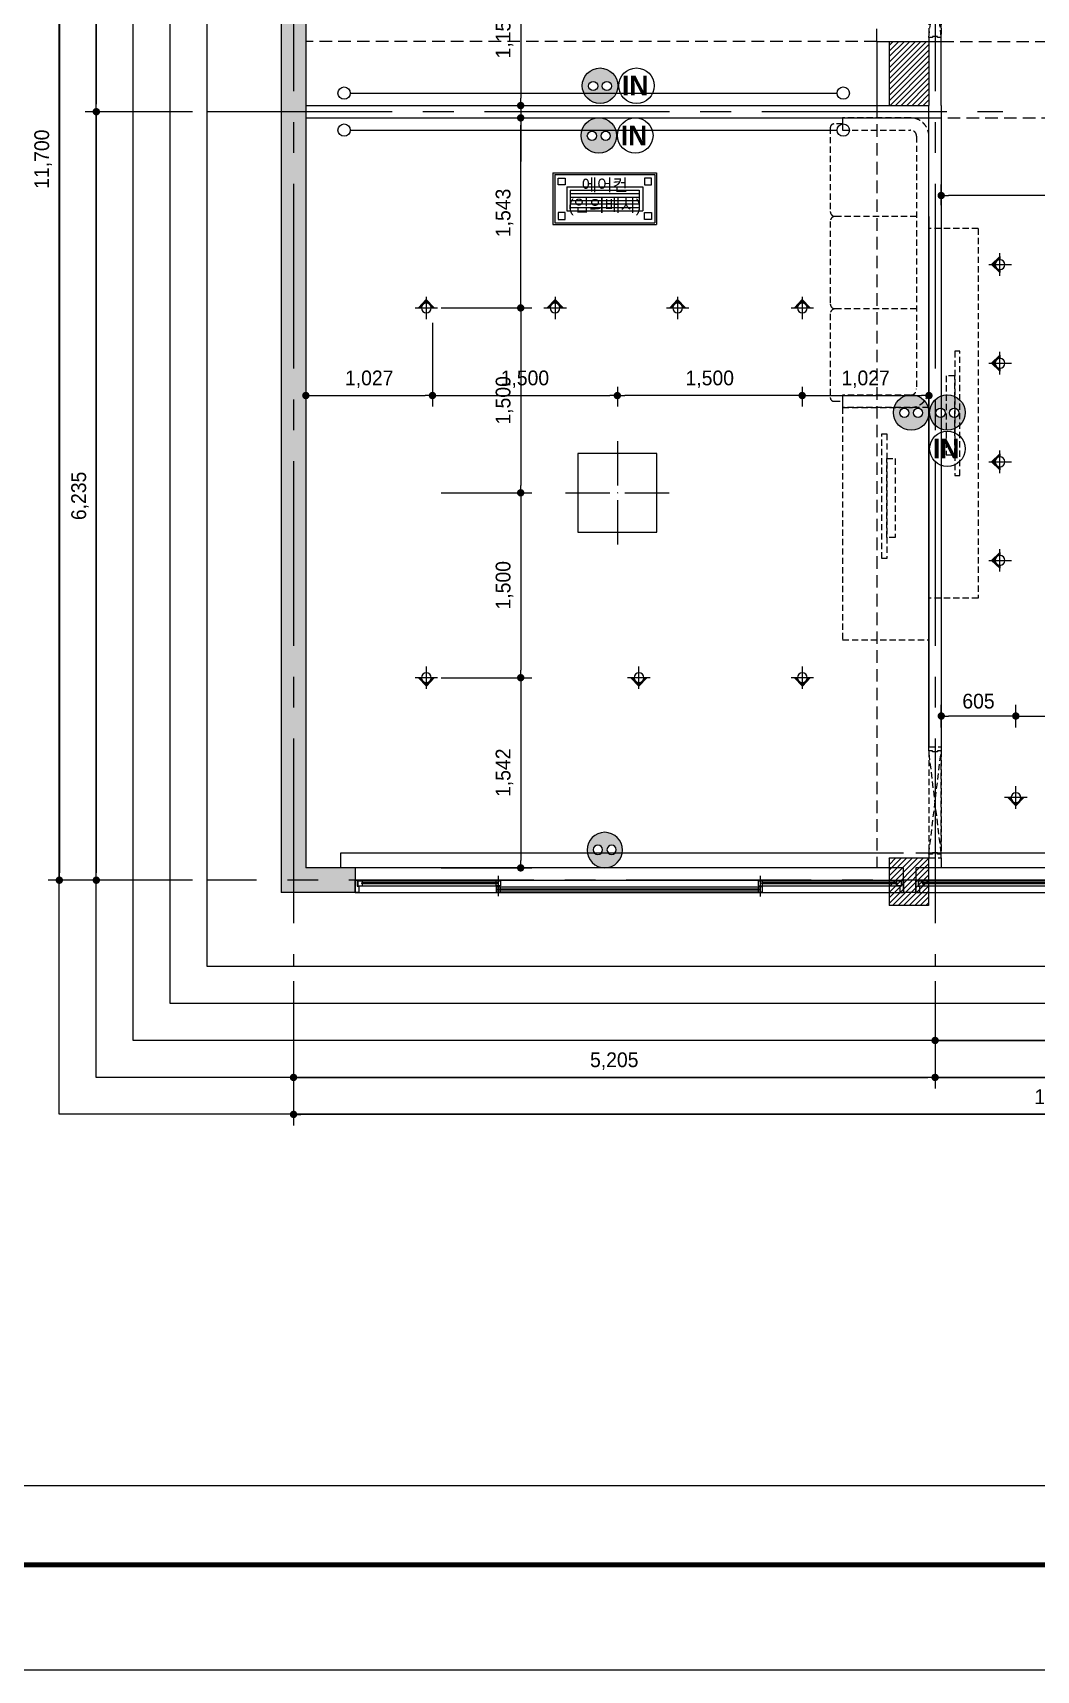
# Model space of a CAD drawing. Header units: millimetres. Extents: x -224448 to 1592092, y -164641 to 319001.
# Drawn here: x 87609 to 95751, y 146190 to 159476 of the extents above; entities that cross this region are included whole.
import ezdxf

# ---------------------------------------------------------------- set-up
doc = ezdxf.new("R2010")
doc.units = ezdxf.units.MM
for name, pattern in [('CENTER2', [1.125, 0.75, -0.125, 0.125, -0.125]), ('HIDDEN', [9.525, 6.35, -3.175]), ('HIDDENX2', [19.05, 12.7, -6.35])]:
    doc.linetypes.add(name, pattern=pattern)
doc.layers.get('Defpoints').update_dxf_attribs({"color": 35})
for name, color, linetype in [('ARREA', 1, 'Continuous'), ('DIM', 3, 'Continuous'), ('I-LIGHT', 1, 'Continuous'), ('I_CON', 2, 'Continuous'), ('I_FORMAT', 7, 'Continuous'), ('I_FUR', 6, 'Continuous'), ('I_HAT', 8, 'Continuous'), ('I_TXT', 7, 'Continuous'), ('I_WALL', 3, 'Continuous'), ('I_WIN', 5, 'Continuous')]:
    doc.layers.add(name, color=color, linetype=linetype)
doc.styles.add('HY울릉도', font='')
doc.styles.add('IABU-글꼴스타일', font='')
doc.styles.add('맑은고딕', font='malgun.ttf')
doc.styles.get('HY울릉도').set_extended_font_data('HY울릉도L')
doc.styles.get('IABU-글꼴스타일').set_extended_font_data('HY울릉도L')
doc.dimstyles.new('IABC-100 (SUB)', dxfattribs={"dimscale": 60, "dimtxt": 2, "dimasz": 1, "dimexe": 1.5, "dimexo": 2, "dimgap": 1, "dimtad": 1, "dimdec": 0, "dimdsep": 46, "dimlunit": 6, "dimtxsty": 'IABU-글꼴스타일', "dimblk": '1234_Dot', "dimcen": 1, "dimclrd": 4, "dimclre": 4, "dimclrt": 7, "dimadec": 0, "dimazin": 0, "dimtfac": 1, "dimtdec": 0, "dimtix": 1, "dimtmove": 2, "dimatfit": 3, "dimldrblk": '1234_Dot', "dimfxl": 2, "dimtolj": 1, "dimtzin": 0, "dimarcsym": 0})

# ---------------------------------------------------------------- blocks, each defined once
blk = doc.blocks.new('1234_Dot')
at = {"color": 0, "linetype": 'ByBlock', "lineweight": -2}
blk.add_line((-0.5, 0), (-1, 0), dxfattribs=at)
at = {"color": 0, "linetype": 'ByBlock', "const_width": 0.5}
blk.add_lwpolyline([(-0.25, 0, 1), (0.25, 0, 1)], format="xyb", close=True, dxfattribs=at)
blk = doc.blocks.new('*D402')
at = {"layer": 'Defpoints', "color": 0, "ltscale": 50, "transparency": 16777216}
for p in [(89025, 158835), (88125, 152600), (89025, 152600)]:
    blk.add_point(p, dxfattribs=at)
at = {"layer": 'DIM', "color": 4, "lineweight": -2, "ltscale": 50, "transparency": 16777216}
for p, q in [((88905, 158835), (88035, 158835)), ((88125, 158775), (88125, 152660)), ((88905, 152600), (88035, 152600))]:
    blk.add_line(p, q, dxfattribs=at)
at = {"layer": 'DIM', "color": 4, "lineweight": -2, "ltscale": 50, "transparency": 16777216, "xscale": 60, "yscale": 60, "zscale": 60}
for p, rotation in [((88125, 158835), 90), ((88125, 152600), 270)]:
    blk.add_blockref('1234_Dot', p, dxfattribs=dict(at, rotation=rotation))
at = {"layer": 'DIM', "color": 7, "ltscale": 50, "transparency": 16777216, "insert": (87993, 155718), "char_height": 120, "attachment_point": 5, "rotation": 90, "style": 'IABU-글꼴스타일'}
blk.add_mtext('\\A1;6,235', dxfattribs=at)
blk = doc.blocks.new('*D403')
at = {"layer": 'Defpoints', "color": 0, "ltscale": 50, "transparency": 16777216}
for p in [(89725, 151900), (94930, 151900), (94930, 151000)]:
    blk.add_point(p, dxfattribs=at)
at = {"layer": 'DIM', "color": 4, "lineweight": -2, "ltscale": 50, "transparency": 16777216}
for p, q in [((89725, 151780), (89725, 150910)), ((94930, 151780), (94930, 150910)), ((89785, 151000), (94870, 151000))]:
    blk.add_line(p, q, dxfattribs=at)
at = {"layer": 'DIM', "color": 4, "lineweight": -2, "ltscale": 50, "transparency": 16777216, "xscale": 60, "yscale": 60, "zscale": 60, "rotation": 180}
blk.add_blockref('1234_Dot', (89725, 151000), dxfattribs=at)
at = {"layer": 'DIM', "color": 4, "lineweight": -2, "ltscale": 50, "transparency": 16777216, "xscale": 60, "yscale": 60, "zscale": 60}
blk.add_blockref('1234_Dot', (94930, 151000), dxfattribs=at)
at = {"layer": 'DIM', "color": 7, "ltscale": 50, "transparency": 16777216, "insert": (92327, 151132), "char_height": 120, "attachment_point": 5, "style": 'IABU-글꼴스타일'}
blk.add_mtext('\\A1;5,205', dxfattribs=at)
blk = doc.blocks.new('*D406')
at = {"layer": 'Defpoints', "color": 0, "ltscale": 50, "transparency": 16777216}
for p in [(89025, 164300), (88125, 158835), (89025, 158835)]:
    blk.add_point(p, dxfattribs=at)
at = {"layer": 'DIM', "color": 4, "lineweight": -2, "ltscale": 50, "transparency": 16777216}
for p, q in [((88905, 164300), (88035, 164300)), ((88125, 164240), (88125, 158895)), ((88905, 158835), (88035, 158835))]:
    blk.add_line(p, q, dxfattribs=at)
at = {"layer": 'DIM', "color": 4, "lineweight": -2, "ltscale": 50, "transparency": 16777216, "xscale": 60, "yscale": 60, "zscale": 60}
for p, rotation in [((88125, 164300), 90), ((88125, 158835), 270)]:
    blk.add_blockref('1234_Dot', p, dxfattribs=dict(at, rotation=rotation))
at = {"layer": 'DIM', "color": 7, "ltscale": 50, "transparency": 16777216, "insert": (87993, 161568), "char_height": 120, "attachment_point": 5, "rotation": 90, "style": 'IABU-글꼴스타일'}
blk.add_mtext('\\A1;5,465', dxfattribs=at)
blk = doc.blocks.new('*D396')
at = {"layer": 'Defpoints', "color": 0, "ltscale": 50, "transparency": 16777216}
for p in [(89025, 164300), (87825, 152600), (89025, 152600)]:
    blk.add_point(p, dxfattribs=at)
at = {"layer": 'DIM', "color": 4, "lineweight": -2, "ltscale": 50, "transparency": 16777216}
for p, q in [((88905, 164300), (87735, 164300)), ((87825, 164240), (87825, 152660)), ((88905, 152600), (87735, 152600))]:
    blk.add_line(p, q, dxfattribs=at)
at = {"layer": 'DIM', "color": 4, "lineweight": -2, "ltscale": 50, "transparency": 16777216, "xscale": 60, "yscale": 60, "zscale": 60}
for p, rotation in [((87825, 164300), 90), ((87825, 152600), 270)]:
    blk.add_blockref('1234_Dot', p, dxfattribs=dict(at, rotation=rotation))
at = {"layer": 'DIM', "color": 7, "ltscale": 50, "transparency": 16777216, "insert": (87693, 158450), "char_height": 120, "attachment_point": 5, "rotation": 90, "style": 'IABU-글꼴스타일'}
blk.add_mtext('\\A1;11,700', dxfattribs=at)
blk = doc.blocks.new('*D410')
at = {"layer": 'Defpoints', "color": 0, "ltscale": 50, "transparency": 16777216}
for p in [(94930, 151900), (99625, 151900), (99625, 151000)]:
    blk.add_point(p, dxfattribs=at)
at = {"layer": 'DIM', "color": 4, "lineweight": -2, "ltscale": 50, "transparency": 16777216}
for p, q in [((94930, 151780), (94930, 150910)), ((99625, 151780), (99625, 150910)), ((94990, 151000), (99565, 151000))]:
    blk.add_line(p, q, dxfattribs=at)
at = {"layer": 'DIM', "color": 4, "lineweight": -2, "ltscale": 50, "transparency": 16777216, "xscale": 60, "yscale": 60, "zscale": 60, "rotation": 180}
blk.add_blockref('1234_Dot', (94930, 151000), dxfattribs=at)
at = {"layer": 'DIM', "color": 4, "lineweight": -2, "ltscale": 50, "transparency": 16777216, "xscale": 60, "yscale": 60, "zscale": 60}
blk.add_blockref('1234_Dot', (99625, 151000), dxfattribs=at)
at = {"layer": 'DIM', "color": 7, "ltscale": 50, "transparency": 16777216, "insert": (97277, 151132), "char_height": 120, "attachment_point": 5, "style": 'IABU-글꼴스타일'}
blk.add_mtext('\\A1;4,695', dxfattribs=at)
blk = doc.blocks.new('*D397')
at = {"layer": 'Defpoints', "color": 0, "ltscale": 50, "transparency": 16777216}
for p in [(89725, 151900), (102225, 151900), (89725, 150700)]:
    blk.add_point(p, dxfattribs=at)
at = {"layer": 'DIM', "color": 4, "lineweight": -2, "ltscale": 50, "transparency": 16777216}
for p, q in [((89725, 151780), (89725, 150610)), ((102225, 151780), (102225, 150610)), ((102165, 150700), (89785, 150700))]:
    blk.add_line(p, q, dxfattribs=at)
at = {"layer": 'DIM', "color": 4, "lineweight": -2, "ltscale": 50, "transparency": 16777216, "xscale": 60, "yscale": 60, "zscale": 60, "rotation": 180}
blk.add_blockref('1234_Dot', (89725, 150700), dxfattribs=at)
at = {"layer": 'DIM', "color": 4, "lineweight": -2, "ltscale": 50, "transparency": 16777216, "xscale": 60, "yscale": 60, "zscale": 60}
blk.add_blockref('1234_Dot', (102225, 150700), dxfattribs=at)
at = {"layer": 'DIM', "color": 7, "ltscale": 50, "transparency": 16777216, "insert": (95975, 150832), "char_height": 120, "attachment_point": 5, "style": 'IABU-글꼴스타일'}
blk.add_mtext('\\A1;12,500', dxfattribs=at)
blk = doc.blocks.new('j 10')
at = {"layer": 'I_FUR', "color": 8, "linetype": 'HIDDEN', "ltscale": 8}
for p, q in [((300474, 48442), (300574, 48442)), ((300474, 48412), (300474, 48442)), ((300474, 48442), (300474, 48442)), ((300474, 48412), (300474, 47572)), ((300504, 48412), (300474, 48412)), ((300474, 47572), (300574, 48412)), ((300574, 47582), (300474, 48412)), ((300504, 48402), (300504, 48412)), ((300544, 48402), (300504, 48402)), ((300574, 48412), (300544, 48412)), ((300544, 48412), (300544, 48402)), ((300574, 48442), (300574, 48412)), ((300574, 47572), (300574, 48412)), ((300574, 48412), (300574, 47582)), ((300504, 47572), (300474, 47572)), ((300474, 47572), (300474, 47542)), ((300544, 47582), (300504, 47582)), ((300504, 47582), (300504, 47572)), ((300544, 47572), (300544, 47582)), ((300574, 47572), (300544, 47572)), ((300574, 47542), (300574, 47572)), ((300474, 47542), (300574, 47542)), ((300474, 47542), (300474, 47542))]:
    blk.add_line(p, q, dxfattribs=at)
blk = doc.blocks.new('콘센트')
at = {"ltscale": 50}
h = blk.add_hatch(color=150, dxfattribs=at)
h.dxf.hatch_style = 1
edge = h.paths.add_edge_path()
edge.add_arc((-34286.2, -6087.5), 100, 0, 360)
edge = h.paths.add_edge_path(flags=16)
edge.add_arc((-34247.6, -6089), 26, 0, 360)
edge = h.paths.add_edge_path(flags=16)
edge.add_arc((-34324.9, -6089), 26, 0, 360)
at = {"color": 150, "ltscale": 50}
for centre, radius in [((-34286.2, -6087.5), 100), ((-34324.9, -6089), 26), ((-34247.6, -6089), 26)]:
    blk.add_circle(centre, radius, dxfattribs=at)
blk = doc.blocks.new('J5')
at = {"color": 150, "ltscale": 50}
blk.add_circle((302452, 41413.6), 72, dxfattribs=at)
at = {"color": 150, "ltscale": 50, "insert": (302500.4, 41414.1), "char_height": 80, "attachment_point": 6, "style": '맑은고딕'}
blk.add_mtext('{\\fPretendard Variable SemiBold|b0|i0|c129|p2;IN}', dxfattribs=at)
blk = doc.blocks.new('J20')
at = {"layer": 'I-LIGHT', "color": 144}
for p, q in [((33370, 27039), (33370, 26619)), ((33370, 27039), (34210, 27039)), ((33384, 27025), (33384, 26633)), ((33384, 27025), (34196, 27025)), ((34196, 27025), (34196, 26633)), ((34210, 27039), (34210, 26619)), ((33482, 26927), (33482, 26731)), ((33482, 26927), (34098, 26927)), ((33510, 26899), (33510, 26759)), ((33510, 26899), (34070, 26899)), ((33510, 26899), (34070, 26899)), ((33510, 26871), (34070, 26871)), ((33510, 26843), (34070, 26843)), ((34070, 26899), (34070, 26759)), ((34098, 26927), (34098, 26731)), ((33482, 26731), (34098, 26731)), ((33510, 26815), (34070, 26815)), ((33510, 26787), (34070, 26787)), ((33510, 26759), (34070, 26759)), ((33510, 26759), (34070, 26759)), ((33510, 26759), (34070, 26759)), ((33510, 26759), (34070, 26759)), ((33510, 26731), (34070, 26731)), ((33370, 26619), (34210, 26619)), ((33384, 26633), (34196, 26633))]:
    blk.add_line(p, q, dxfattribs=at)
for points in [[(33468, 26941), (33412, 26941), (33412, 26997), (33468, 26997)], [(34112, 26941), (34168, 26941), (34168, 26997), (34112, 26997)], [(33468, 26717), (33412, 26717), (33412, 26661), (33468, 26661)], [(34112, 26717), (34168, 26717), (34168, 26661), (34112, 26661)]]:
    blk.add_lwpolyline(points, close=True, dxfattribs=at)
blk = doc.blocks.new('win9')
at = {"layer": 'I_WIN', "linetype": 'Continuous'}
for p, q in [((61262, 118324), (65562, 118324)), ((61262, 118315), (61262, 118324)), ((61262, 118324), (61280, 118324)), ((61262, 118224), (61262, 118315)), ((61280, 118324), (61280, 118275)), ((61280, 118275), (61292, 118275)), ((61283, 118319), (62350, 118319)), ((61321, 118319), (61283, 118319)), ((61283, 118319), (61283, 118279)), ((61283, 118279), (62350, 118279)), ((61283, 118279), (61321, 118279)), ((61292, 118275), (61292, 118273)), ((61292, 118273), (61292, 118224)), ((61316, 118302), (61321, 118304)), ((61316, 118296), (61316, 118302)), ((61321, 118294), (61316, 118296)), ((61318, 118297), (61318, 118301)), ((62350, 118301), (61318, 118301)), ((61318, 118297), (62350, 118297)), ((61321, 118304), (61321, 118319)), ((61321, 118305), (61324, 118303)), ((61321, 118293), (61324, 118294)), ((61321, 118279), (61321, 118294)), ((61324, 118303), (61324, 118302)), ((61324, 118302), (61325, 118301)), ((61324, 118295), (61325, 118297)), ((61324, 118294), (61324, 118295)), ((62330, 118303), (62329, 118302)), ((62329, 118302), (62329, 118301)), ((62329, 118295), (62329, 118297)), ((62330, 118294), (62329, 118295)), ((62332, 118305), (62330, 118303)), ((62332, 118293), (62330, 118294)), ((62332, 118304), (62332, 118319)), ((62332, 118319), (62367, 118319)), ((62338, 118302), (62332, 118304)), ((62332, 118294), (62338, 118296)), ((62332, 118279), (62332, 118294)), ((62367, 118279), (62332, 118279)), ((62332, 118269), (64475, 118269)), ((62367, 118269), (62332, 118269)), ((62332, 118269), (62332, 118229)), ((64475, 118250), (62332, 118250)), ((62332, 118246), (64475, 118246)), ((62338, 118296), (62338, 118302)), ((62338, 118297), (62338, 118301)), ((62350, 118193), (62350, 118358)), ((62362, 118252), (62367, 118253)), ((62362, 118245), (62362, 118252)), ((62362, 118250), (62362, 118246)), ((62367, 118243), (62362, 118245)), ((62367, 118319), (62367, 118279)), ((62367, 118253), (62367, 118269)), ((62367, 118254), (62370, 118253)), ((62367, 118243), (62370, 118244)), ((62367, 118229), (62367, 118243)), ((62370, 118253), (62371, 118252)), ((62370, 118244), (62371, 118245)), ((62371, 118252), (62371, 118250)), ((62371, 118245), (62371, 118246)), ((64455, 118253), (64454, 118252)), ((64454, 118252), (64454, 118250)), ((64454, 118245), (64454, 118246)), ((64455, 118244), (64454, 118245)), ((64457, 118254), (64455, 118253)), ((64457, 118243), (64455, 118244)), ((64492, 118319), (64457, 118319)), ((64457, 118319), (64457, 118279)), ((64457, 118319), (65545, 118319)), ((64457, 118279), (64492, 118279)), ((64492, 118269), (64457, 118269)), ((64457, 118269), (64457, 118253)), ((64457, 118253), (64463, 118252)), ((64463, 118245), (64457, 118243)), ((64457, 118243), (64457, 118229)), ((64463, 118252), (64463, 118245)), ((64463, 118246), (64463, 118250)), ((64475, 118191), (64475, 118359)), ((64475, 118279), (65545, 118279)), ((64487, 118302), (64492, 118304)), ((64487, 118296), (64487, 118302)), ((65509, 118301), (64487, 118301)), ((64487, 118297), (65509, 118297)), ((64492, 118294), (64487, 118296)), ((64492, 118304), (64492, 118319)), ((64492, 118305), (64495, 118303)), ((64492, 118293), (64495, 118294)), ((64492, 118279), (64492, 118294)), ((64492, 118229), (64492, 118269)), ((64495, 118303), (64496, 118302)), ((64495, 118294), (64496, 118295)), ((64496, 118302), (64496, 118301)), ((64496, 118295), (64496, 118297)), ((65501, 118303), (65500, 118302)), ((65500, 118302), (65500, 118301)), ((65500, 118295), (65500, 118297)), ((65501, 118294), (65500, 118295)), ((65504, 118305), (65501, 118303)), ((65504, 118293), (65501, 118294)), ((65504, 118304), (65504, 118319)), ((65504, 118319), (65542, 118319)), ((65509, 118302), (65504, 118304)), ((65504, 118294), (65509, 118296)), ((65504, 118279), (65504, 118294)), ((65542, 118279), (65504, 118279)), ((65509, 118296), (65509, 118302)), ((65545, 118275), (65532, 118275)), ((65532, 118275), (65532, 118224)), ((65542, 118319), (65542, 118279)), ((65562, 118324), (65545, 118324)), ((65545, 118324), (65545, 118275)), ((65562, 118224), (65562, 118324)), ((61262, 118224), (65562, 118224)), ((61292, 118224), (61262, 118224)), ((62332, 118229), (64475, 118229)), ((62332, 118229), (62367, 118229)), ((64457, 118229), (64492, 118229)), ((65532, 118224), (65562, 118224))]:
    blk.add_line(p, q, dxfattribs=at)
blk = doc.blocks.new('win8')
at = {"layer": 'I_WIN', "linetype": 'Continuous'}
for p, q in [((56462, 118324), (60912, 118324)), ((56462, 118315), (56462, 118324)), ((56462, 118324), (56480, 118324)), ((56462, 118224), (56462, 118315)), ((56480, 118324), (56480, 118275)), ((56480, 118275), (56492, 118275)), ((56483, 118319), (57625, 118319)), ((56521, 118319), (56483, 118319)), ((56483, 118319), (56483, 118279)), ((56483, 118279), (57625, 118279)), ((56483, 118279), (56521, 118279)), ((56492, 118275), (56492, 118273)), ((56492, 118273), (56492, 118224)), ((56516, 118302), (56521, 118304)), ((56516, 118296), (56516, 118302)), ((57625, 118301), (56516, 118301)), ((56516, 118297), (57625, 118297)), ((56521, 118294), (56516, 118296)), ((56518, 118297), (56518, 118301)), ((56521, 118304), (56521, 118319)), ((56521, 118305), (56524, 118303)), ((56521, 118293), (56524, 118294)), ((56521, 118279), (56521, 118294)), ((56524, 118303), (56524, 118302)), ((56524, 118302), (56525, 118301)), ((56524, 118295), (56525, 118297)), ((56524, 118294), (56524, 118295)), ((57605, 118303), (57604, 118302)), ((57604, 118302), (57604, 118301)), ((57604, 118295), (57604, 118297)), ((57605, 118294), (57604, 118295)), ((57607, 118305), (57605, 118303)), ((57607, 118293), (57605, 118294)), ((57607, 118304), (57607, 118319)), ((57607, 118319), (57642, 118319)), ((57613, 118302), (57607, 118304)), ((57607, 118294), (57613, 118296)), ((57607, 118279), (57607, 118294)), ((57642, 118279), (57607, 118279)), ((57607, 118269), (59750, 118269)), ((57642, 118269), (57607, 118269)), ((57607, 118269), (57607, 118229)), ((59750, 118250), (57607, 118250)), ((57607, 118246), (59750, 118246)), ((57613, 118296), (57613, 118302)), ((57613, 118297), (57613, 118301)), ((57625, 118193), (57625, 118358)), ((57637, 118252), (57642, 118253)), ((57637, 118245), (57637, 118252)), ((57637, 118250), (57637, 118246)), ((57642, 118243), (57637, 118245)), ((57642, 118319), (57642, 118279)), ((57642, 118253), (57642, 118269)), ((57642, 118254), (57645, 118253)), ((57642, 118243), (57645, 118244)), ((57642, 118229), (57642, 118243)), ((57645, 118253), (57646, 118252)), ((57645, 118244), (57646, 118245)), ((57646, 118252), (57646, 118250)), ((57646, 118245), (57646, 118246)), ((59730, 118253), (59729, 118252)), ((59729, 118252), (59729, 118250)), ((59729, 118245), (59729, 118246)), ((59730, 118244), (59729, 118245)), ((59732, 118254), (59730, 118253)), ((59732, 118243), (59730, 118244)), ((59767, 118319), (59732, 118319)), ((59732, 118319), (59732, 118279)), ((59732, 118319), (60892, 118319)), ((59732, 118279), (59767, 118279)), ((59767, 118269), (59732, 118269)), ((59732, 118269), (59732, 118253)), ((59732, 118253), (59738, 118252)), ((59738, 118245), (59732, 118243)), ((59732, 118243), (59732, 118229)), ((59738, 118252), (59738, 118245)), ((59738, 118246), (59738, 118250)), ((59750, 118191), (59750, 118359)), ((59750, 118279), (60892, 118279)), ((59762, 118302), (59767, 118304)), ((59762, 118296), (59762, 118302)), ((60859, 118301), (59762, 118301)), ((59762, 118297), (60859, 118297)), ((59767, 118294), (59762, 118296)), ((59767, 118304), (59767, 118319)), ((59767, 118305), (59770, 118303)), ((59767, 118293), (59770, 118294)), ((59767, 118279), (59767, 118294)), ((59767, 118229), (59767, 118269)), ((59770, 118303), (59771, 118302)), ((59770, 118294), (59771, 118295)), ((59771, 118302), (59771, 118301)), ((59771, 118295), (59771, 118297)), ((60851, 118303), (60850, 118302)), ((60850, 118302), (60850, 118301)), ((60850, 118295), (60850, 118297)), ((60851, 118294), (60850, 118295)), ((60854, 118305), (60851, 118303)), ((60854, 118293), (60851, 118294)), ((60854, 118304), (60854, 118319)), ((60854, 118319), (60892, 118319)), ((60859, 118302), (60854, 118304)), ((60854, 118294), (60859, 118296)), ((60854, 118279), (60854, 118294)), ((60892, 118279), (60854, 118279)), ((60859, 118296), (60859, 118302)), ((60895, 118275), (60882, 118275)), ((60882, 118275), (60882, 118224)), ((60892, 118319), (60892, 118279)), ((60912, 118324), (60895, 118324)), ((60895, 118324), (60895, 118275)), ((60912, 118324), (60912, 118224)), ((56462, 118224), (60912, 118224)), ((56492, 118224), (56462, 118224)), ((57607, 118229), (59750, 118229)), ((57607, 118229), (57642, 118229)), ((59732, 118229), (59767, 118229)), ((60882, 118224), (60912, 118224))]:
    blk.add_line(p, q, dxfattribs=at)
blk = doc.blocks.new('j51')
at = {"layer": 'I-LIGHT'}
for p, q in [((93551, 140906), (93551, 140546)), ((93131, 140486), (93491, 140486)), ((93551, 140486), (93550, 140486)), ((93551, 140487), (93551, 140485)), ((93551, 140486), (93552, 140486)), ((93611, 140486), (93971, 140486)), ((93551, 140426), (93551, 140066))]:
    blk.add_line(p, q, dxfattribs=at)
at = {"layer": 'I-LIGHT', "linetype": 'Continuous'}
blk.add_lwpolyline([(93871, 140806), (93231, 140806), (93231, 140166), (93871, 140166)], close=True, dxfattribs=at)
blk = doc.blocks.new('*D578')
at = {"layer": 'Defpoints', "color": 0, "ltscale": 50, "transparency": 16777216}
for p in [(90691, 160043), (90691, 158885), (91568, 158885)]:
    blk.add_point(p, dxfattribs=at)
at = {"layer": 'DIM', "color": 4, "lineweight": -2, "ltscale": 50, "transparency": 16777216}
for p, q in [((90811, 160043), (91658, 160043)), ((91568, 159983), (91568, 158945)), ((90811, 158885), (91658, 158885))]:
    blk.add_line(p, q, dxfattribs=at)
at = {"layer": 'DIM', "color": 4, "lineweight": -2, "ltscale": 50, "transparency": 16777216, "xscale": 60, "yscale": 60, "zscale": 60}
for p, rotation in [((91568, 160043), 90), ((91568, 158885), 270)]:
    blk.add_blockref('1234_Dot', p, dxfattribs=dict(at, rotation=rotation))
at = {"layer": 'DIM', "color": 7, "ltscale": 50, "transparency": 16777216, "insert": (91436, 159464), "char_height": 120, "attachment_point": 5, "rotation": 90, "style": 'IABU-글꼴스타일'}
blk.add_mtext('\\A1;1,157', dxfattribs=at)
blk = doc.blocks.new('*D581')
at = {"layer": 'Defpoints', "color": 0, "ltscale": 50, "transparency": 16777216}
for p in [(90802, 157243), (90802, 155743), (91568, 155743)]:
    blk.add_point(p, dxfattribs=at)
at = {"layer": 'DIM', "color": 4, "lineweight": -2, "ltscale": 50, "transparency": 16777216}
for p, q in [((90922, 157243), (91658, 157243)), ((91568, 157183), (91568, 155803)), ((90922, 155743), (91658, 155743))]:
    blk.add_line(p, q, dxfattribs=at)
at = {"layer": 'DIM', "color": 4, "lineweight": -2, "ltscale": 50, "transparency": 16777216, "xscale": 60, "yscale": 60, "zscale": 60}
for p, rotation in [((91568, 157243), 90), ((91568, 155743), 270)]:
    blk.add_blockref('1234_Dot', p, dxfattribs=dict(at, rotation=rotation))
at = {"layer": 'DIM', "color": 7, "ltscale": 50, "transparency": 16777216, "insert": (91436, 156493), "char_height": 120, "attachment_point": 5, "rotation": 90, "style": 'IABU-글꼴스타일'}
blk.add_mtext('\\A1;1,500', dxfattribs=at)
blk = doc.blocks.new('*D582')
at = {"layer": 'Defpoints', "color": 0, "ltscale": 50, "transparency": 16777216}
for p in [(90802, 158785), (91568, 158785), (90802, 157243)]:
    blk.add_point(p, dxfattribs=at)
at = {"layer": 'DIM', "color": 4, "lineweight": -2, "ltscale": 50, "transparency": 16777216}
for p, q in [((90922, 158785), (91658, 158785)), ((91568, 157303), (91568, 158725)), ((90922, 157243), (91658, 157243))]:
    blk.add_line(p, q, dxfattribs=at)
at = {"layer": 'DIM', "color": 4, "lineweight": -2, "ltscale": 50, "transparency": 16777216, "xscale": 60, "yscale": 60, "zscale": 60}
for p, rotation in [((91568, 158785), 90), ((91568, 157243), 270)]:
    blk.add_blockref('1234_Dot', p, dxfattribs=dict(at, rotation=rotation))
at = {"layer": 'DIM', "color": 7, "ltscale": 50, "transparency": 16777216, "insert": (91436, 158014), "char_height": 120, "attachment_point": 5, "rotation": 90, "style": 'IABU-글꼴스타일'}
blk.add_mtext('\\A1;1,543', dxfattribs=at)
blk = doc.blocks.new('*D607')
at = {"layer": 'Defpoints', "color": 0, "ltscale": 50, "transparency": 16777216}
for p in [(94980, 158155), (94980, 157957), (97278, 157957)]:
    blk.add_point(p, dxfattribs=at)
at = {"layer": 'DIM', "color": 4, "lineweight": -2, "ltscale": 50, "transparency": 16777216}
for p, q in [((94980, 158077), (94980, 158245)), ((97278, 158077), (97278, 158245)), ((97218, 158155), (95040, 158155))]:
    blk.add_line(p, q, dxfattribs=at)
at = {"layer": 'DIM', "color": 4, "lineweight": -2, "ltscale": 50, "transparency": 16777216, "xscale": 60, "yscale": 60, "zscale": 60, "rotation": 180}
blk.add_blockref('1234_Dot', (94980, 158155), dxfattribs=at)
at = {"layer": 'DIM', "color": 4, "lineweight": -2, "ltscale": 50, "transparency": 16777216, "xscale": 60, "yscale": 60, "zscale": 60}
blk.add_blockref('1234_Dot', (97278, 158155), dxfattribs=at)
at = {"layer": 'DIM', "color": 7, "ltscale": 50, "transparency": 16777216, "insert": (96129, 158286), "char_height": 120, "attachment_point": 5, "style": 'IABU-글꼴스타일'}
blk.add_mtext('\\A1;2,298', dxfattribs=at)
blk = doc.blocks.new('*D621')
at = {"layer": 'Defpoints', "color": 0, "ltscale": 50, "transparency": 16777216}
for p in [(90802, 155743), (90802, 154243), (91568, 154243)]:
    blk.add_point(p, dxfattribs=at)
at = {"layer": 'DIM', "color": 4, "lineweight": -2, "ltscale": 50, "transparency": 16777216}
for p, q in [((90922, 155743), (91658, 155743)), ((91568, 155683), (91568, 154303)), ((90922, 154243), (91658, 154243))]:
    blk.add_line(p, q, dxfattribs=at)
at = {"layer": 'DIM', "color": 4, "lineweight": -2, "ltscale": 50, "transparency": 16777216, "xscale": 60, "yscale": 60, "zscale": 60}
for p, rotation in [((91568, 155743), 90), ((91568, 154243), 270)]:
    blk.add_blockref('1234_Dot', p, dxfattribs=dict(at, rotation=rotation))
at = {"layer": 'DIM', "color": 7, "ltscale": 50, "transparency": 16777216, "insert": (91436, 154993), "char_height": 120, "attachment_point": 5, "rotation": 90, "style": 'IABU-글꼴스타일'}
blk.add_mtext('\\A1;1,500', dxfattribs=at)
blk = doc.blocks.new('*D622')
at = {"layer": 'Defpoints', "color": 0, "ltscale": 50, "transparency": 16777216}
for p in [(90802, 154243), (90802, 152700), (91568, 152700)]:
    blk.add_point(p, dxfattribs=at)
at = {"layer": 'DIM', "color": 4, "lineweight": -2, "ltscale": 50, "transparency": 16777216}
for p, q in [((90922, 154243), (91658, 154243)), ((91568, 154183), (91568, 152760)), ((90922, 152700), (91658, 152700))]:
    blk.add_line(p, q, dxfattribs=at)
at = {"layer": 'DIM', "color": 4, "lineweight": -2, "ltscale": 50, "transparency": 16777216, "xscale": 60, "yscale": 60, "zscale": 60}
for p, rotation in [((91568, 154243), 90), ((91568, 152700), 270)]:
    blk.add_blockref('1234_Dot', p, dxfattribs=dict(at, rotation=rotation))
at = {"layer": 'DIM', "color": 7, "ltscale": 50, "transparency": 16777216, "insert": (91436, 153472), "char_height": 120, "attachment_point": 5, "rotation": 90, "style": 'IABU-글꼴스타일'}
blk.add_mtext('\\A1;1,542', dxfattribs=at)
blk = doc.blocks.new('SP01')
at = {"layer": 'I-LIGHT'}
blk.add_hatch(color=1, dxfattribs=at).paths.add_polyline_path([(2182616, -1632810), (2182551, -1632878), (2182576, -1632878, -1), (2182656, -1632878), (2182680, -1632878)])
at = {"layer": 'I-LIGHT', "color": 1}
for p, q in [((2182707, -1632878), (2182524, -1632878)), ((2182616, -1632810), (2182551, -1632878)), ((2182551, -1632878), (2182576, -1632878)), ((2182616, -1632787), (2182616, -1632970)), ((2182616, -1632810), (2182680, -1632878)), ((2182656, -1632878), (2182680, -1632878))]:
    blk.add_line(p, q, dxfattribs=at)
at = {"layer": 'I-LIGHT', "color": 4}
blk.add_circle((2182616, -1632878), 40, dxfattribs=at)
blk = doc.blocks.new('*D890')
at = {"layer": 'Defpoints', "color": 0, "ltscale": 50, "transparency": 16777216}
for p in [(89825, 156722), (90852, 156722), (90852, 156532)]:
    blk.add_point(p, dxfattribs=at)
at = {"layer": 'DIM', "color": 4, "lineweight": -2, "ltscale": 50, "transparency": 16777216}
for p, q in [((89825, 156602), (89825, 156442)), ((89885, 156532), (90792, 156532)), ((90852, 156602), (90852, 156442))]:
    blk.add_line(p, q, dxfattribs=at)
at = {"layer": 'DIM', "color": 4, "lineweight": -2, "ltscale": 50, "transparency": 16777216, "xscale": 60, "yscale": 60, "zscale": 60, "rotation": 180}
blk.add_blockref('1234_Dot', (89825, 156532), dxfattribs=at)
at = {"layer": 'DIM', "color": 4, "lineweight": -2, "ltscale": 50, "transparency": 16777216, "xscale": 60, "yscale": 60, "zscale": 60}
blk.add_blockref('1234_Dot', (90852, 156532), dxfattribs=at)
at = {"layer": 'DIM', "color": 7, "ltscale": 50, "transparency": 16777216, "insert": (90339, 156664), "char_height": 120, "attachment_point": 5, "style": 'IABU-글꼴스타일'}
blk.add_mtext('\\A1;1,027', dxfattribs=at)
blk = doc.blocks.new('*D891')
at = {"layer": 'Defpoints', "color": 0, "ltscale": 50, "transparency": 16777216}
for p in [(90852, 157243), (92352, 156722), (92352, 156532)]:
    blk.add_point(p, dxfattribs=at)
at = {"layer": 'DIM', "color": 4, "lineweight": -2, "ltscale": 50, "transparency": 16777216}
for p, q in [((90852, 157123), (90852, 156442)), ((90912, 156532), (92292, 156532)), ((92352, 156602), (92352, 156442))]:
    blk.add_line(p, q, dxfattribs=at)
at = {"layer": 'DIM', "color": 4, "lineweight": -2, "ltscale": 50, "transparency": 16777216, "xscale": 60, "yscale": 60, "zscale": 60, "rotation": 180}
blk.add_blockref('1234_Dot', (90852, 156532), dxfattribs=at)
at = {"layer": 'DIM', "color": 4, "lineweight": -2, "ltscale": 50, "transparency": 16777216, "xscale": 60, "yscale": 60, "zscale": 60}
blk.add_blockref('1234_Dot', (92352, 156532), dxfattribs=at)
at = {"layer": 'DIM', "color": 7, "ltscale": 50, "transparency": 16777216, "insert": (91602, 156664), "char_height": 120, "attachment_point": 5, "style": 'IABU-글꼴스타일'}
blk.add_mtext('\\A1;1,500', dxfattribs=at)
blk = doc.blocks.new('*D892')
at = {"layer": 'Defpoints', "color": 0, "ltscale": 50, "transparency": 16777216}
for p in [(92352, 156722), (93852, 156722), (92352, 156532)]:
    blk.add_point(p, dxfattribs=at)
at = {"layer": 'DIM', "color": 4, "lineweight": -2, "ltscale": 50, "transparency": 16777216}
for p, q in [((92352, 156602), (92352, 156442)), ((93792, 156532), (92412, 156532)), ((93852, 156602), (93852, 156442))]:
    blk.add_line(p, q, dxfattribs=at)
at = {"layer": 'DIM', "color": 4, "lineweight": -2, "ltscale": 50, "transparency": 16777216, "xscale": 60, "yscale": 60, "zscale": 60, "rotation": 180}
blk.add_blockref('1234_Dot', (92352, 156532), dxfattribs=at)
at = {"layer": 'DIM', "color": 4, "lineweight": -2, "ltscale": 50, "transparency": 16777216, "xscale": 60, "yscale": 60, "zscale": 60}
blk.add_blockref('1234_Dot', (93852, 156532), dxfattribs=at)
at = {"layer": 'DIM', "color": 7, "ltscale": 50, "transparency": 16777216, "insert": (93102, 156664), "char_height": 120, "attachment_point": 5, "style": 'IABU-글꼴스타일'}
blk.add_mtext('\\A1;1,500', dxfattribs=at)
blk = doc.blocks.new('*D893')
at = {"layer": 'Defpoints', "color": 0, "ltscale": 50, "transparency": 16777216}
for p in [(93852, 156722), (94880, 156722), (94880, 156532)]:
    blk.add_point(p, dxfattribs=at)
at = {"layer": 'DIM', "color": 4, "lineweight": -2, "ltscale": 50, "transparency": 16777216}
for p, q in [((93852, 156602), (93852, 156442)), ((93912, 156532), (94820, 156532)), ((94880, 156602), (94880, 156442))]:
    blk.add_line(p, q, dxfattribs=at)
at = {"layer": 'DIM', "color": 4, "lineweight": -2, "ltscale": 50, "transparency": 16777216, "xscale": 60, "yscale": 60, "zscale": 60, "rotation": 180}
blk.add_blockref('1234_Dot', (93852, 156532), dxfattribs=at)
at = {"layer": 'DIM', "color": 4, "lineweight": -2, "ltscale": 50, "transparency": 16777216, "xscale": 60, "yscale": 60, "zscale": 60}
blk.add_blockref('1234_Dot', (94880, 156532), dxfattribs=at)
at = {"layer": 'DIM', "color": 7, "ltscale": 50, "transparency": 16777216, "insert": (94366, 156664), "char_height": 120, "attachment_point": 5, "style": 'IABU-글꼴스타일'}
blk.add_mtext('\\A1;1,027', dxfattribs=at)
blk = doc.blocks.new('*D904')
at = {"layer": 'Defpoints', "color": 0, "ltscale": 50, "transparency": 16777216}
for p in [(94980, 153932), (94980, 153720), (95585, 153720)]:
    blk.add_point(p, dxfattribs=at)
at = {"layer": 'DIM', "color": 4, "lineweight": -2, "ltscale": 50, "transparency": 16777216}
for p, q in [((94980, 153840), (94980, 154022)), ((95585, 153840), (95585, 154022)), ((95525, 153932), (95040, 153932))]:
    blk.add_line(p, q, dxfattribs=at)
at = {"layer": 'DIM', "color": 4, "lineweight": -2, "ltscale": 50, "transparency": 16777216, "xscale": 60, "yscale": 60, "zscale": 60, "rotation": 180}
blk.add_blockref('1234_Dot', (94980, 153932), dxfattribs=at)
at = {"layer": 'DIM', "color": 4, "lineweight": -2, "ltscale": 50, "transparency": 16777216, "xscale": 60, "yscale": 60, "zscale": 60}
blk.add_blockref('1234_Dot', (95585, 153932), dxfattribs=at)
at = {"layer": 'DIM', "color": 7, "ltscale": 50, "transparency": 16777216, "insert": (95282, 154052), "char_height": 120, "attachment_point": 5, "style": 'IABU-글꼴스타일'}
blk.add_mtext('\\A1;605', dxfattribs=at)
blk = doc.blocks.new('*D905')
at = {"layer": 'Defpoints', "color": 0, "ltscale": 50, "transparency": 16777216}
for p in [(96585, 153932), (95585, 153806), (96585, 153806)]:
    blk.add_point(p, dxfattribs=at)
at = {"layer": 'DIM', "color": 4, "lineweight": -2, "ltscale": 50, "transparency": 16777216}
for p, q in [((95585, 153926), (95585, 154022)), ((96585, 153926), (96585, 154022)), ((95645, 153932), (96525, 153932))]:
    blk.add_line(p, q, dxfattribs=at)
at = {"layer": 'DIM', "color": 4, "lineweight": -2, "ltscale": 50, "transparency": 16777216, "xscale": 60, "yscale": 60, "zscale": 60, "rotation": 180}
blk.add_blockref('1234_Dot', (95585, 153932), dxfattribs=at)
at = {"layer": 'DIM', "color": 4, "lineweight": -2, "ltscale": 50, "transparency": 16777216, "xscale": 60, "yscale": 60, "zscale": 60}
blk.add_blockref('1234_Dot', (96585, 153932), dxfattribs=at)
at = {"layer": 'DIM', "color": 7, "ltscale": 50, "transparency": 16777216, "insert": (96085, 154063), "char_height": 120, "attachment_point": 5, "style": 'IABU-글꼴스타일'}
blk.add_mtext('\\A1;1,000', dxfattribs=at)
blk = doc.blocks.new('*D907')
at = {"layer": 'Defpoints', "color": 0, "ltscale": 50, "transparency": 16777216}
for p in [(94930, 151900), (98325, 151900), (98325, 151300)]:
    blk.add_point(p, dxfattribs=at)
at = {"layer": 'DIM', "color": 4, "lineweight": -2, "ltscale": 50, "transparency": 16777216}
for p, q in [((94930, 151780), (94930, 151210)), ((98325, 151780), (98325, 151210)), ((94990, 151300), (98265, 151300))]:
    blk.add_line(p, q, dxfattribs=at)
at = {"layer": 'DIM', "color": 4, "lineweight": -2, "ltscale": 50, "transparency": 16777216, "xscale": 60, "yscale": 60, "zscale": 60, "rotation": 180}
blk.add_blockref('1234_Dot', (94930, 151300), dxfattribs=at)
at = {"layer": 'DIM', "color": 4, "lineweight": -2, "ltscale": 50, "transparency": 16777216, "xscale": 60, "yscale": 60, "zscale": 60}
blk.add_blockref('1234_Dot', (98325, 151300), dxfattribs=at)
at = {"layer": 'DIM', "color": 7, "ltscale": 50, "transparency": 16777216, "insert": (96627, 151432), "char_height": 120, "attachment_point": 5, "style": 'IABU-글꼴스타일'}
blk.add_mtext('\\A1;3,395', dxfattribs=at)

msp = doc.modelspace()

# ---------------------------------------------------------------- hatches: boundary and pattern name
at = {"layer": 'I_HAT', "true_color": 0x000000}
h = msp.add_hatch(color=18, dxfattribs=at)
h.dxf.hatch_style = 1
h.paths.add_polyline_path([(90224.894, 164400.492), (89624.894, 164400.492), (89624.894, 164200.492), (89633.974, 164200.492), (89724.894, 164200.492), (89824.894, 164200.492), (90224.894, 164200.492)])
h.paths.add_polyline_path([(89824.894, 163300.492), (89624.894, 163300.492), (89624.894, 152500.492), (90224.894, 152500.492), (90224.894, 152700.492), (89824.894, 152700.492), (89824.894, 155850.492), (89824.894, 157850.492), (89824.894, 162050.492)])
h.paths.add_polyline_path([(99899.894, 152700.492), (99674.894, 152700.492), (99674.894, 153050.492), (99574.894, 153050.492), (99574.894, 152700.492), (99074.894, 152700.492), (99074.894, 152500.492), (99899.894, 152500.492)])
h.paths.add_polyline_path([(102324.894, 158400.492), (102124.894, 158400.492), (102124.894, 152700.492), (101899.894, 152700.492), (101899.894, 152500.492), (102324.894, 152500.492)])
h.paths.add_polyline_path([(102324.894, 161802.094), (102124.894, 161802.094), (102124.894, 159350.492), (102124.894, 159000.492), (102324.894, 159000.492)])
h.paths.add_polyline_path([(102324.894, 164200.492), (102324.894, 164400.492), (101724.894, 164400.492), (101724.894, 164200.492), (102124.894, 164200.492), (102124.894, 162150.492), (102124.894, 161802.094), (102324.894, 161802.094)])
at = {"layer": 'I_HAT'}
h = msp.add_hatch(dxfattribs=at)
h.set_pattern_fill('ANSI31', color=256, scale=10)
h.set_pattern_definition([(45, (-33519.093, 10146.922), (-22.4506403, 22.4506403), [])])
h.paths.add_polyline_path([(94879.894, 159405.492), (94556.894, 159405.492), (94556.894, 158885.492), (94879.894, 158885.492)])
h.paths.add_polyline_path([(94876.894, 152780.492), (94556.894, 152780.492), (94556.894, 152600.492), (94876.894, 152600.492)])
h.paths.add_polyline_path([(94876.894, 152600.492), (94556.894, 152600.492), (94556.894, 152500.492), (94876.894, 152500.492)])
h.paths.add_polyline_path([(94876.894, 152500.412), (94556.894, 152500.412), (94556.894, 152495.728), (94876.894, 152495.728)])
h.paths.add_polyline_path([(94876.894, 152495.728), (94556.894, 152495.728), (94556.894, 152477.374), (94876.894, 152477.374)])
h.paths.add_polyline_path([(94876.894, 152477.374), (94556.894, 152477.374), (94556.894, 152473.374), (94876.894, 152473.374)])
h.paths.add_polyline_path([(94876.894, 152473.374), (94556.894, 152473.374), (94556.894, 152455.728), (94876.894, 152455.728)])
h.paths.add_polyline_path([(94876.894, 152455.728), (94556.894, 152455.728), (94556.894, 152400.492), (94876.894, 152400.492)])
h.paths.add_polyline_path([(94349.998, 155574.42), (94349.998, 156091.563), (94147.141, 156091.563), (94147.141, 155574.42)], flags=9)
h.paths.add_polyline_path([(94349.998, 152402.706), (94349.998, 152771.277), (94169.998, 152771.277), (94169.998, 152402.706)], flags=9)
h.paths.add_polyline_path([(102438.934, 158775.865), (103025.111, 158775.865), (103025.111, 158955.36), (102438.934, 158955.36)], flags=9)
h.paths.add_polyline_path([(100657.81, 158666.981), (101575.919, 158666.981), (101575.919, 159039.684), (100657.81, 159039.684)], flags=9)
h.paths.add_polyline_path([(100030.26, 163496.715), (101221.072, 163496.715), (101221.072, 163869.418), (100030.26, 163869.418)], flags=9)
h.paths.add_polyline_path([(94623.684, 163540.812), (95541.793, 163540.812), (95541.793, 163913.515), (94623.684, 163913.515)], flags=9)
h.paths.add_polyline_path([(96841.644, 154904.292), (97487.05, 154904.292), (97487.05, 155276.995), (96841.644, 155276.995)], flags=9)
h.paths.add_polyline_path([(96608.495, 154377.695), (97235.435, 154377.695), (97235.435, 154589.262), (96608.495, 154589.262)], flags=9)
h.paths.add_polyline_path([(96607.383, 154580.284), (98204.546, 154580.284), (98204.546, 154785.807), (96607.383, 154785.807)], flags=9)
h.paths.add_polyline_path([(92151.227, 160624.65), (93685.582, 160624.65), (93685.582, 161522.46), (92151.227, 161522.46)], flags=9)
h.paths.add_polyline_path([(89835.147, 157215.883), (90931.071, 157215.883), (90931.071, 157619.778), (89835.147, 157619.778)], flags=9)
h.paths.add_polyline_path([(98748.771, 157665.883), (99844.695, 157665.883), (99844.695, 158069.778), (98748.771, 158069.778)], flags=9)
h.paths.add_polyline_path([(101314.622, 153450.883), (102121.551, 153450.883), (102121.551, 153854.777), (101314.622, 153854.777)], flags=9)
h.paths.add_polyline_path([(100499.644, 152695.883), (101306.574, 152695.883), (101306.574, 153099.777), (100499.644, 153099.777)], flags=9)
h.paths.add_polyline_path([(101438.608, 163499.849), (102092.276, 163499.849), (102092.276, 163903.2), (101438.608, 163903.2)], flags=9)
h.paths.add_polyline_path([(100232.025, 161286.818), (100962.324, 161286.818), (100962.324, 161690.713), (100232.025, 161690.713)], flags=9)
h.paths.add_polyline_path([(91879.925, 162743.645), (92975.849, 162743.645), (92975.849, 163147.539), (91879.925, 163147.539)], flags=9)

# ---------------------------------------------------------------- linework, layer by layer
at = {"color": 2}
for p, q in [((94556.894, 159405.492), (94879.894, 159405.492)), ((91567.881, 158885.492), (91567.881, 158431.702)), ((94556.894, 158885.492), (94879.894, 158885.492)), ((94556.894, 152780.492), (94556.894, 152393.492)), ((94556.894, 152780.492), (94876.894, 152780.492)), ((94876.894, 152780.492), (94876.894, 152393.492)), ((94876.894, 152393.492), (94556.894, 152393.492))]:
    msp.add_line(p, q, dxfattribs=at)
at = {"layer": 'ARREA', "color": 1, "linetype": 'CENTER2', "ltscale": 2000}
for p, q in [((89724.894, 165000.492), (89724.894, 151900.492)), ((94929.894, 165000.492), (94929.894, 151900.492)), ((89024.894, 158835.492), (95479.776, 158835.492)), ((102924.894, 152600.492), (89024.894, 152600.492))]:
    msp.add_line(p, q, dxfattribs=at)
at = {"layer": 'Defpoints'}
for points in [[(80660, 169950.153), (114260, 169950.153), (114260, 146190.153), (80660, 146190.153)], [(87824.894, 166200.492), (104124.894, 166200.492), (104124.894, 150700.492), (87824.894, 150700.492)], [(88124.894, 165900.492), (103824.894, 165900.492), (103824.894, 151000.492), (88124.894, 151000.492)], [(88424.894, 165600.492), (103524.894, 165600.492), (103524.894, 151300.492), (88424.894, 151300.492)], [(88724.894, 165300.492), (103224.894, 165300.492), (103224.894, 151600.492), (88724.894, 151600.492)], [(89024.894, 165000.492), (102924.894, 165000.492), (102924.894, 151900.492), (89024.894, 151900.492)]]:
    msp.add_lwpolyline(points, close=True, dxfattribs=at)
at = {"layer": 'I_CON', "color": 2}
for p, q in [((89624.894, 164400.492), (89624.894, 152500.492)), ((89824.894, 162050.492), (89824.894, 157850.492)), ((94556.894, 159405.492), (94556.894, 158885.492)), ((94879.894, 159405.492), (94879.894, 158885.492)), ((89824.894, 157850.492), (89824.894, 155850.492)), ((89824.894, 155850.492), (89824.894, 152700.492)), ((90224.894, 152700.492), (89824.894, 152700.492)), ((90224.894, 152700.492), (90224.894, 152500.492)), ((90224.894, 152500.492), (89624.894, 152500.492))]:
    msp.add_line(p, q, dxfattribs=at)
at = {"layer": 'I_FORMAT'}
msp.add_line((110247.975, 147685.353), (81540, 147685.353), dxfattribs=at)
at = {"layer": 'I_FORMAT', "const_width": 40.174}
msp.add_lwpolyline([(110247.975, 147045.353), (81540, 147045.353), (81540, 169094.953), (110247.975, 169094.953)], dxfattribs=at)
at = {"layer": 'I_FUR', "color": 8, "linetype": 'HIDDENX2', "ltscale": 8}
for p, q in [((94456.894, 159405.492), (94456.894, 162590.492)), ((94456.894, 159405.492), (89824.894, 159405.492)), ((94979.894, 159405.492), (99574.894, 159405.492)), ((94456.894, 158885.492), (94456.894, 152700.492)), ((94879.894, 158785.492), (99574.894, 158785.492))]:
    msp.add_line(p, q, dxfattribs=at)
at = {"layer": 'I_FUR'}
for p, q in [((90185.441, 158985.492), (94135.441, 158985.492)), ((90185.441, 158685.492), (94135.441, 158685.492))]:
    msp.add_line(p, q, dxfattribs=at)
at = {"layer": 'I_FUR', "color": 8, "linetype": 'HIDDEN', "ltscale": 8}
for p, q in [((94779.776, 157985.492), (94119.776, 157985.492)), ((95279.776, 157887.318), (94879.776, 157887.318)), ((95279.776, 157887.318), (95279.776, 154887.318)), ((94779.776, 157235.492), (94119.776, 157235.492)), ((95279.776, 154887.318), (94879.776, 154887.318))]:
    msp.add_line(p, q, dxfattribs=at)
msp.add_lwpolyline([(94119.776, 157235.492, 0.414213562), (94079.776, 157195.492), (94079.776, 156515.492, 0.414213562), (94109.776, 156485.492), (94179.776, 156485.492), (94179.776, 156435.492), (94729.776, 156435.492, 0.414213562), (94879.776, 156585.492), (94879.776, 158635.492, 0.414213562), (94729.776, 158785.492), (94179.776, 158785.492), (94179.776, 158735.492), (94109.776, 158735.492, 0.414213562), (94079.776, 158705.492), (94079.776, 158025.492, 0.414213562), (94119.776, 157985.492, 0.414213562), (94079.776, 157945.492), (94079.776, 157275.492, 0.414213562)], format="xyb", close=True, dxfattribs=at)
msp.add_lwpolyline([(94179.776, 158735.492), (94179.776, 158685.492), (94729.776, 158685.492, -0.414213562), (94779.776, 158635.492), (94779.776, 156585.492, -0.414213562), (94729.776, 156535.492), (94179.776, 156535.492), (94179.776, 156485.492)], format="xyb", dxfattribs=at)
for points in [[(95130.688, 156892.318), (95090.688, 156892.318), (95090.688, 155882.318), (95130.688, 155882.318)], [(95090.688, 156692.318), (95020.688, 156692.318), (95020.688, 156052.318), (95090.688, 156052.318)], [(94179.776, 154550.492), (94879.776, 154550.492), (94879.776, 156435.492), (94179.776, 156435.492)], [(94497.292, 156220.492), (94537.292, 156220.492), (94537.292, 155210.492), (94497.292, 155210.492)], [(94537.292, 156020.492), (94607.292, 156020.492), (94607.292, 155380.492), (94537.292, 155380.492)]]:
    msp.add_lwpolyline(points, close=True, dxfattribs=at)
at = {"layer": 'I_FUR', "color": 6, "linetype": 'Continuous'}
for points in [[(94674.894, 152820.492), (90104.894, 152820.492), (90104.894, 152700.492)], [(98274.894, 152820.492), (94774.894, 152820.492)]]:
    msp.add_lwpolyline(points, dxfattribs=at)
at = {"layer": 'I_FUR'}
for centre in [(90135.441, 158985.492), (94185.441, 158985.492), (90135.441, 158685.492), (94185.441, 158685.492)]:
    msp.add_circle(centre, 50, dxfattribs=at)
at = {"layer": 'I_WALL'}
for p, q in [((94456.894, 159405.492), (94456.894, 158885.492)), ((94456.894, 159405.492), (94556.894, 159405.492)), ((94556.894, 159405.492), (94656.894, 159405.492)), ((94879.894, 159405.492), (94979.894, 159405.492)), ((94979.894, 158885.492), (94979.894, 159405.492)), ((89824.894, 158885.492), (94779.776, 158885.492)), ((89824.894, 158785.492), (94879.894, 158785.492)), ((94879.894, 153680.492), (94879.894, 158885.492)), ((94979.894, 158885.492), (94979.894, 153680.492)), ((94879.776, 157985.492), (94879.776, 153680.492)), ((94979.776, 152780.492), (94979.773, 152700.483)), ((94774.894, 152500.492), (94674.894, 152500.492))]:
    msp.add_line(p, q, dxfattribs=at)
at = {"layer": 'I_WIN'}
for points in [[(90224.894, 152500.492), (94674.894, 152500.492), (94674.894, 152700.492), (90224.894, 152700.492)], [(94774.894, 152500.492), (99074.894, 152500.31), (99074.894, 152700.31), (94774.894, 152700.492)]]:
    msp.add_lwpolyline(points, close=True, dxfattribs=at)

# ---------------------------------------------------------------- block references
at = {"xscale": 1.44, "yscale": 1.44, "zscale": 1.44}
for p in [(141583.723, 167811.587), (141573.894, 167407.437), (144107.944, 165160.036), (144401.981, 165160.036)]:
    msp.add_blockref('콘센트', p, dxfattribs=at)
at = {"xscale": -1.44, "yscale": 1.44, "zscale": 1.44, "rotation": 180}
msp.add_blockref('콘센트', (141622.062, 144078.546), dxfattribs=at)
for name, p in [('win8', (33762.5, 34276.584)), ('win9', (33512.5, 34276.584))]:
    msp.add_blockref(name, p)
at = {"layer": 'DIM', "ltscale": 50}
msp.add_blockref('j51', (-1198.727, 15256.4), dxfattribs=at)
at = {"layer": 'I-LIGHT', "color": 1, "xscale": -1}
for p, rotation in [((-1537421.431, 2340210.288), 90), ((-1537421.431, 2339410.288), 90), ((-1537421.431, 2338610.288), 90), ((-1537421.431, 2337810.288), 90), ((-2091813.226, -1478635.512), 180), ((-2090088.78, -1478635.512), 180), ((-2088762.771, -1478635.512), 180), ((-2087030.579, -1479607.846), 180)]:
    msp.add_blockref('SP01', p, dxfattribs=dict(at, rotation=rotation))
for p in [(2273417.896, 1790121.164), (2274462.472, 1790121.164), (2275457.04, 1790121.164), (2276468.35, 1790121.164)]:
    msp.add_blockref('SP01', p, dxfattribs=at)
at = {"layer": 'I_HAT'}
for name, p in [('j 10', (-205594.536, 111863.858)), ('J20', (58459.895, 131299.588)), ('j 10', (-205594.654, 105238.858))]:
    msp.add_blockref(name, p, dxfattribs=at)
at = {"layer": 'I_HAT', "xscale": 2, "yscale": 2, "zscale": 2}
for p in [(-512396.641, 76218.376), (-512406.47, 75814.226), (-509874.184, 73273.226)]:
    msp.add_blockref('J5', p, dxfattribs=at)

# ---------------------------------------------------------------- texts
at = {"layer": 'I_TXT', "insert": (92249.894, 158142.681), "char_height": 100, "width": 840, "attachment_point": 5, "style": 'HY울릉도'}
msp.add_mtext('{\\fPretendard Variable Light|b0|i0|c129|p2;에어컨\\P(임의배치)}', dxfattribs=at)

# ---------------------------------------------------------------- dimensions: what is measured, and where the dimension line sits
at = {"layer": 'DIM', "ltscale": 50}
for base, p1, p2, picture, middle in [((87824.894, 152600.492), (89024.894, 164300.492), (89024.894, 152600.492), '*D396', (87693.466, 158450.492)), ((88124.894, 158835.492), (89024.894, 164300.492), (89024.894, 158835.492), '*D406', (87993.466, 161567.992)), ((91567.880890143, 158885.491661782), (90690.89429426, 160042.991661782), (90690.89429426, 158885.491661782), '*D578', (91436.452318715, 159464.241661782)), ((88124.894, 152600.492), (89024.894, 158835.492), (89024.894, 152600.492), '*D402', (87993.466, 155717.992)), ((91567.881, 158785.492), (90802.335, 157242.826), (90802.335, 158785.492), '*D582', (91436.452, 158014.159)), ((91567.881, 155742.826), (90802.335, 157242.826), (90802.335, 155742.826), '*D581', (91436.452, 156492.826)), ((91567.881, 154242.826), (90802.335, 155742.826), (90802.335, 154242.826), '*D621', (91436.452, 154992.826)), ((91567.881, 152700.492), (90802.335, 154242.826), (90802.335, 152700.492), '*D622', (91436.452, 153471.659))]:
    dim = msp.add_linear_dim(base=base, p1=p1, p2=p2, angle=90, dimstyle='IABC-100 (SUB)', dxfattribs=at)
    dim.commit()
    dim.dimension.update_dxf_attribs({"geometry": picture, "text_midpoint": middle})
for base, p1, p2, picture, middle in [((94979.894, 158154.569), (97277.5, 157956.584), (94979.894, 157956.584), '*D607', (96128.697, 158285.998)), ((92352.335, 156532.474), (90852.335, 157242.826), (92352.335, 156721.741), '*D891', (91602.335, 156663.902)), ((90852.335, 156532.474), (89824.894, 156722.326), (90852.335, 156722.326), '*D890', (90338.615, 156663.902)), ((92352.335, 156532.474), (93852.335, 156722.326), (92352.335, 156721.741), '*D892', (93102.335, 156663.902)), ((94879.776, 156532.474), (93852.335, 156722.326), (94879.776, 156722.326), '*D893', (94366.056, 156663.902)), ((94979.894, 153931.502), (95584.982, 153720.492), (94979.894, 153720.492), '*D904', (95282.438, 154051.502)), ((96584.982, 153931.502), (95584.982, 153805.829), (96584.982, 153805.829), '*D905', (96084.982, 154062.93)), ((94929.894, 151000.492), (89724.894, 151900.492), (94929.894, 151900.492), '*D403', (92327.394, 151131.92)), ((89724.894, 150700.492), (102224.894, 151900.492), (89724.894, 151900.492), '*D397', (95974.894, 150831.92)), ((99624.894, 151000.492), (94929.894, 151900.492), (99624.894, 151900.492), '*D410', (97277.394, 151131.92)), ((98324.894, 151300.492), (94929.894, 151900.492), (98324.894, 151900.492), '*D907', (96627.394, 151431.92))]:
    dim = msp.add_linear_dim(base=base, p1=p1, p2=p2, dimstyle='IABC-100 (SUB)', dxfattribs=at)
    dim.commit()
    dim.dimension.update_dxf_attribs({"geometry": picture, "text_midpoint": middle})

doc.saveas('drawing.dxf')
